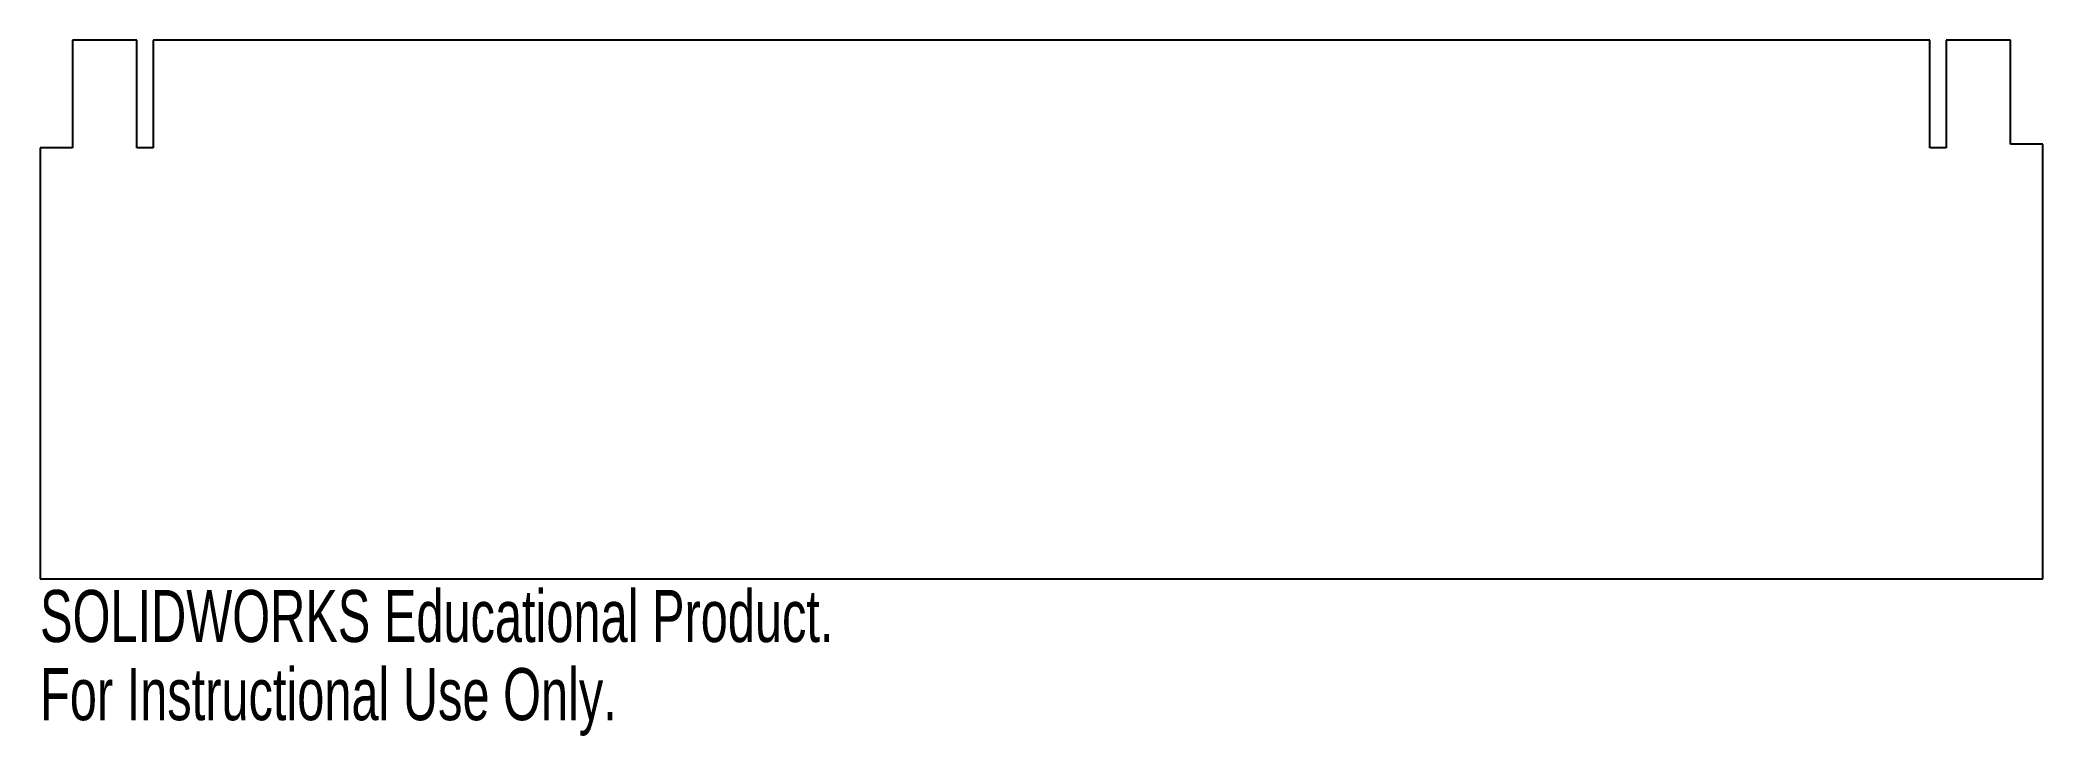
# Model space of a CAD drawing. Header units: millimetres. Extents: x -93 to 93, y -40 to 25.
import ezdxf

# ---------------------------------------------------------------- set-up
doc = ezdxf.new("R2010")
doc.units = ezdxf.units.MM
doc.styles.add('SLDTEXTSTYLE0', font='TXT', dxfattribs={"width": 0.7})

msp = doc.modelspace()

# ---------------------------------------------------------------- linework, layer by layer
at = {"color": 7, "linetype": 'Continuous', "lineweight": 25}
for p, q in [((-84, 25), (-90, 25)), ((-90, 25), (-90, 15)), ((-84, 15), (-84, 25)), ((-82.5, 25), (-82.5, 15)), ((82.5, 25), (-82.5, 25)), ((82.5, 15), (82.5, 25)), ((84, 25), (84, 15)), ((90, 25), (84, 25)), ((90, 15.33), (90, 25)), ((-93, 15), (-93, -25)), ((-90, 15), (-93, 15)), ((-82.5, 15), (-84, 15)), ((84, 15), (82.5, 15)), ((93, 15.33), (90, 15.33)), ((93, -25), (93, 15.33)), ((-93, -25), (93, -25))]:
    msp.add_line(p, q, dxfattribs=at)

# ---------------------------------------------------------------- texts
at = {"color": 7, "linetype": 'Continuous', "char_height": 4.8336, "attachment_point": 1, "style": 'SLDTEXTSTYLE0'}
for s, insert in [('SOLIDWORKS Educational Product.', (-93, -26.02)), ('For Instructional Use Only.', (-93, -33.27))]:
    msp.add_mtext(s, dxfattribs=dict(at, insert=insert))

doc.saveas('drawing.dxf')
